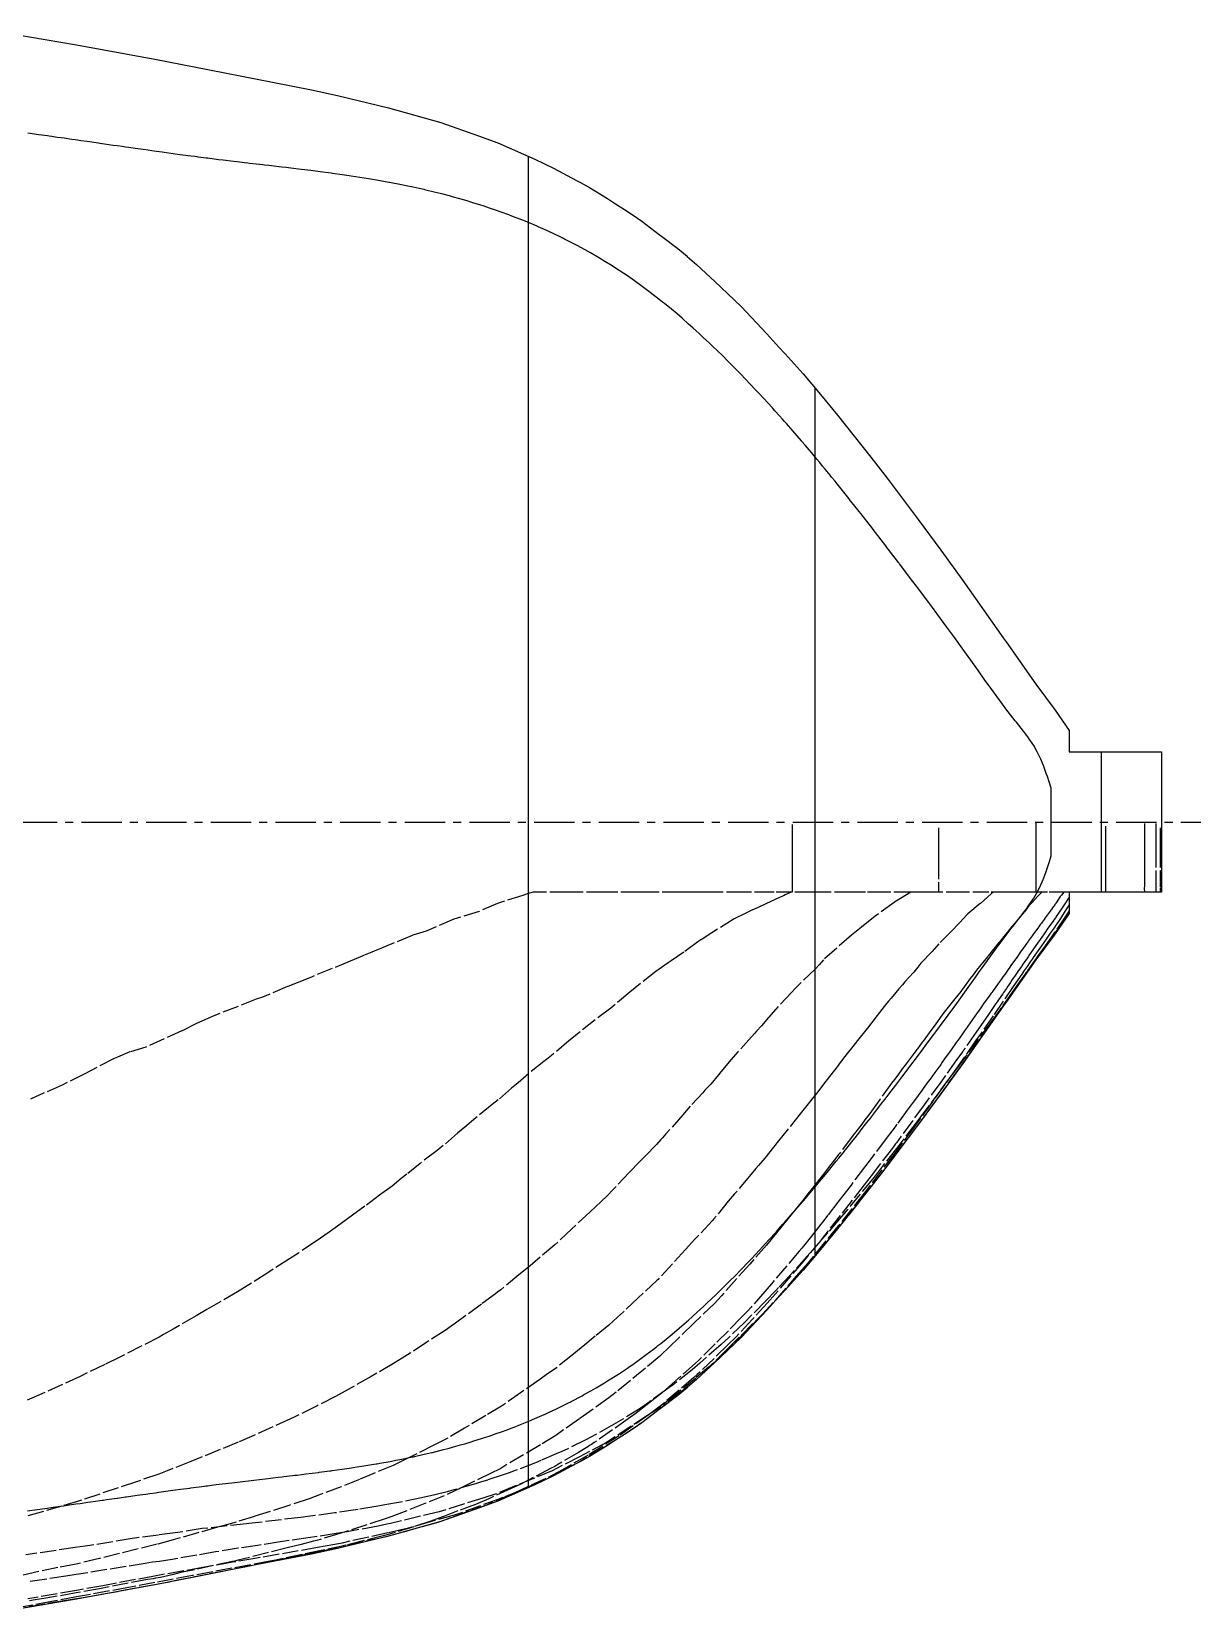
# Model space of a CAD drawing. Header units: millimetres. Extents: x -20 to 697, y -482 to 154.
# Drawn here: x 366 to 457.1, y -322.1 to -197.9 of the extents above; entities that cross this region are included whole.
import ezdxf

# ---------------------------------------------------------------- set-up
doc = ezdxf.new("R2010")
doc.units = ezdxf.units.MM
doc.linetypes.add('CENTER', pattern=[5.08, 3.175, -0.635, 0.635, -0.635])
doc.linetypes.add('DASHED', pattern=[1.524, 1.27, -0.254])
for name, color, linetype in [('CENTER', 1, 'CENTER'), ('INNER', 8, 'CONTINUOUS'), ('OUTLINE', 7, 'CONTINUOUS'), ('STATIONS', 3, 'CONTINUOUS'), ('WATERLINES', 5, 'DASHED')]:
    doc.layers.add(name, color=color, linetype=linetype)

msp = doc.modelspace()

# ---------------------------------------------------------------- linework, layer by layer
at = {"layer": 'CENTER'}
msp.add_lwpolyline([(-11.1369, -260), (464.7213, -260)], dxfattribs=at)
at = {"layer": 'INNER'}
msp.add_lwpolyline([(365.6424, -314.0942), (366.3985, -313.9865), (366.9988, -313.906), (367.1916, -313.8787), (367.2999, -313.8634), (367.8197, -313.7869), (368.4617, -313.698), (368.9369, -313.6299), (369.4206, -313.5586), (369.7635, -313.5123), (370.3801, -313.4249), (370.5888, -313.3952), (370.7892, -313.365), (371.4874, -313.2658), (371.6097, -313.2481), (371.8264, -313.2164), (372.6823, -313.096), (372.7032, -313.093), (373.3218, -313.005), (373.4031, -312.9933), (374.2433, -312.8728), (374.6711, -312.8141), (374.9234, -312.7789), (375.2392, -312.7355), (375.683, -312.673), (375.9579, -312.6357), (376.128, -312.6121), (377.2362, -312.4614), (377.2523, -312.4592), (377.6427, -312.4055), (378.3885, -312.3077), (378.4654, -312.2974), (379.5249, -312.1602), (379.6442, -312.1445), (379.7796, -312.1274), (380.0873, -312.0873), (380.4589, -312.042), (380.6806, -312.014), (381.9219, -311.8636), (382.1307, -311.8381), (383.4187, -311.6834), (383.8498, -311.6295), (384.3047, -311.5778), (385.3105, -311.4639), (385.635, -311.4292), (385.7767, -311.4125), (386.4576, -311.3322), (386.6401, -311.3103), (386.8221, -311.2882), (387.4946, -311.2039), (388.4956, -311.0795), (388.5317, -311.0749), (388.5542, -311.072), (389.3765, -310.9629), (389.4598, -310.9517), (389.4936, -310.9469), (389.5769, -310.9351), (390.3541, -310.8239), (391.0872, -310.7195), (391.358, -310.6771), (392.0543, -310.5695), (392.8341, -310.4413), (393.0247, -310.4097), (393.1004, -310.3965), (393.192, -310.381), (393.3083, -310.3603), (394.128, -310.2119), (394.5793, -310.1243), (395.0502, -310.0337), (395.8523, -309.87), (395.9578, -309.8474), (396.0441, -309.8286), (396.7999, -309.6588), (397.4047, -309.5188), (397.4282, -309.5132), (397.4491, -309.5081), (398.3205, -309.2885), (398.559, -309.2257), (398.7555, -309.1733), (399.2696, -309.0323), (399.6543, -308.9248), (399.976, -308.8319), (400.4059, -308.7034), (400.7801, -308.5881), (401.2889, -308.4261), (401.5193, -308.3523), (401.8933, -308.2279), (402.4455, -308.0355), (402.8684, -307.8886), (403.3052, -307.7288), (403.6266, -307.6073), (403.8636, -307.518), (404.3632, -307.3224), (405.1391, -307.004), (405.3054, -306.9355), (406.2245, -306.5346), (406.2385, -306.5283), (406.2509, -306.5227), (406.511, -306.4016), (407.2405, -306.0622), (407.2908, -306.038), (408.1915, -305.5908), (408.2599, -305.5561), (408.3381, -305.5157), (409.1953, -305.062), (409.3067, -305.0011), (410.1149, -304.5462), (410.3145, -304.431), (410.9637, -304.0445), (411.1993, -303.8985), (411.9342, -303.4358), (412.129, -303.3086), (412.7694, -302.8812), (412.9789, -302.7374), (413.1724, -302.5996), (414.031, -301.9848), (414.2362, -301.831), (414.8118, -301.3927), (415.0338, -301.2236), (415.1599, -301.125), (415.3823, -300.9483), (415.8105, -300.6037), (416.1182, -300.3506), (416.6327, -299.9172), (417.0437, -299.5657), (417.5479, -299.1234), (417.8392, -298.8642), (418.2654, -298.4747), (418.7019, -298.0734), (419.0279, -297.7694), (419.2984, -297.5129), (419.7744, -297.0559), (419.8845, -296.9492), (420.1312, -296.7069), (420.3818, -296.4605), (420.6672, -296.1768), (420.886, -295.9575), (421.1308, -295.7082), (421.7338, -295.0893), (422.2191, -294.587), (422.5468, -294.2446), (422.7821, -293.9959), (423.1358, -293.6158), (423.3602, -293.3738), (423.8518, -292.8414), (424.4335, -292.2012), (424.602, -292.0147), (424.9779, -291.5934), (425.0966, -291.4598), (425.7803, -290.6804), (425.8714, -290.5767), (425.9982, -290.4306), (426.5308, -289.8121), (426.6099, -289.7197), (426.8549, -289.4306), (427.2158, -289.0046), (427.3958, -288.7905), (427.8505, -288.2465), (428.031, -288.0278), (428.4462, -287.5241), (429.1582, -286.6474), (429.3625, -286.3968), (429.595, -286.1086), (430.4838, -284.992), (430.6389, -284.7968), (431.0048, -284.3316), (431.2012, -284.0808), (431.5712, -283.6062), (431.8918, -283.1946), (431.9268, -283.1495), (432.3321, -282.6239), (432.8213, -281.9896), (432.8781, -281.9151), (432.9687, -281.7969), (433.4783, -281.1285), (433.8395, -280.657), (434.3165, -280.0288), (434.6477, -279.5899), (434.8543, -279.3183), (435.1928, -278.8696), (435.3569, -278.653), (435.8522, -277.9965), (435.9928, -277.8084), (436.1801, -277.5584), (436.83, -276.6885), (436.9869, -276.4769), (437.2789, -276.0802), (438.6264, -274.2442), (439.2593, -273.3677), (439.9196, -272.4469), (440.0746, -272.2297), (440.3448, -271.8502), (440.6965, -271.3542), (441.779, -269.8449), (441.8424, -269.7559), (441.8737, -269.7128), (442.9514, -268.2861), (443.0217, -268.1952), (443.9155, -267.0634), (444.1376, -266.782), (444.1807, -266.7213), (444.1964, -266.6984), (444.614, -266.0953), (444.6779, -265.9913), (444.8913, -265.6173), (445.1467, -265.1164), (445.4055, -264.5259), (445.6129, -263.964), (445.672, -263.7993), (445.9015, -263.1093), (446.0499, -262.6466), (446.0516, -262.5842), (446.0516, -262.5061), (446.0516, -262.428), (446.0516, -262.3499), (446.0516, -262.2718), (446.0516, -262.1937), (446.0519, -261.3152), (446.0519, -261.1344), (446.0519, -261.0761), (446.0519, -260.8953), (446.0519, -260.837), (446.0519, -260.6562), (446.0519, -260.5978), (446.0519, -260.417), (446.0519, -260.3587), (446.0519, -260.1779), (446.0519, -260.1196), (446.0519, -259.9388), (446.0519, -259.8804), (446.0519, -259.6996), (446.0519, -259.6413), (446.0519, -259.4605), (446.0519, -259.4022), (446.0519, -259.2214), (446.0519, -259.163), (446.0519, -258.9823), (446.0519, -258.9239), (446.0519, -258.7431), (446.0519, -258.6848), (446.0518, -257.8531), (446.0518, -257.767), (446.0518, -257.6809), (446.0518, -257.5948), (446.0518, -257.5086), (446.0518, -257.4225), (446.0502, -257.3546), (445.8911, -256.8571), (445.7512, -256.4336), (445.6637, -256.1938), (445.4365, -255.554), (445.2326, -255.0711), (444.9459, -254.4812), (444.7979, -254.2091), (444.7246, -254.0834), (444.3755, -253.5535), (444.3518, -253.5169), (444.263, -253.3899), (444.0451, -253.1123), (443.3109, -252.1672), (443.2221, -252.0528), (442.478, -251.103), (442.4309, -251.0379), (441.0933, -249.2047), (440.8426, -248.8503), (440.3235, -248.1223), (439.9434, -247.5849), (439.913, -247.5422), (439.8564, -247.4633), (439.0507, -246.3407), (438.6614, -245.8004), (438.5265, -245.6144), (438.3135, -245.323), (437.8547, -244.6975), (437.0628, -243.6275), (436.7188, -243.1638), (436.403, -242.7408), (435.5583, -241.6158), (435.0753, -240.9733), (434.9139, -240.7591), (434.5518, -240.2827), (434.1211, -239.7131), (434.0944, -239.678), (434.0595, -239.6322), (433.3529, -238.7052), (433.141, -238.4286), (433.0466, -238.3061), (432.0709, -237.0368), (431.9463, -236.8763), (431.8403, -236.7404), (431.4621, -236.2527), (431.09, -235.7771), (430.9517, -235.6015), (430.1881, -234.6334), (430.1754, -234.6176), (429.2218, -233.43), (429.0703, -233.2427), (428.8013, -232.9094), (428.6721, -232.7512), (428.5456, -232.5968), (428.2911, -232.2868), (428.094, -232.0475), (427.8641, -231.7706), (427.6364, -231.4985), (427.2088, -230.9872), (427.03, -230.7758), (426.7383, -230.4315), (426.4387, -230.0801), (426.4265, -230.0659), (425.7469, -229.2799), (425.7387, -229.2706), (425.2421, -228.7054), (425.0927, -228.5363), (424.9397, -228.3638), (424.7031, -228.0993), (424.3422, -227.6968), (424.1451, -227.4801), (423.4496, -226.7227), (423.0751, -226.3183), (422.7968, -226.0213), (422.4375, -225.6428), (422.0004, -225.1841), (421.6823, -224.8547), (421.3445, -224.5078), (420.9958, -224.1531), (420.9428, -224.0992), (420.8853, -224.0415), (420.7313, -223.8885), (420.1352, -223.2962), (419.9143, -223.0806), (419.368, -222.5536), (419.1692, -222.3637), (418.7454, -221.9665), (418.3932, -221.6394), (417.902, -221.1933), (417.5681, -220.8942), (417.0457, -220.4372), (416.6548, -220.1), (416.2185, -219.7353), (415.6717, -219.2837), (415.5201, -219.1618), (415.2636, -218.9608), (414.5567, -218.4092), (413.7144, -217.7859), (413.5208, -217.6435), (413.322, -217.502), (412.7642, -217.1154), (412.4746, -216.9208), (411.7529, -216.4478), (411.5696, -216.3313), (410.8606, -215.8935), (410.6979, -215.7953), (410.5523, -215.7091), (409.8623, -215.3084), (409.6713, -215.2009), (408.8511, -214.753), (408.7526, -214.7005), (408.6659, -214.6551), (407.8151, -214.2191), (407.7308, -214.1772), (406.7609, -213.7109), (406.7469, -213.7043), (406.7349, -213.6988), (406.4707, -213.5799), (405.7417, -213.2519), (405.6997, -213.2336), (405.6583, -213.2159), (404.7278, -212.8243), (404.5896, -212.7686), (403.8056, -212.46), (403.4344, -212.3219), (402.8468, -212.1039), (402.3856, -211.9406), (401.9296, -211.7866), (401.5003, -211.6415), (401.1706, -211.5347), (400.6944, -211.3864), (400.4648, -211.3147), (400.1773, -211.2278), (399.8721, -211.1398), (399.0961, -210.9187), (398.777, -210.8316), (398.1817, -210.6747), (398.0512, -210.6416), (397.5646, -210.5224), (396.9126, -210.3662), (396.7897, -210.3376), (396.6393, -210.3031), (395.9403, -210.1506), (395.5179, -210.0635), (395.0092, -209.9578), (394.0656, -209.7747), (394.0537, -209.7725), (394.0366, -209.7693), (394.0174, -209.7659), (393.0411, -209.594), (392.4173, -209.4908), (392.0658, -209.4322), (391.4051, -209.3317), (390.7143, -209.2263), (390.3493, -209.1733), (389.5972, -209.0672), (389.4752, -209.0509), (388.6289, -208.9402), (387.886, -208.8425), (387.8818, -208.842), (387.8779, -208.8415), (387.1293, -208.7501), (386.312, -208.6504), (385.9609, -208.6087), (385.6175, -208.5696), (384.5829, -208.449), (384.2541, -208.4103), (384.1063, -208.3926), (383.3425, -208.304), (383.0768, -208.2731), (382.9537, -208.2583), (382.6846, -208.229), (382.111, -208.1592), (381.8145, -208.1236), (381.0076, -208.0306), (380.6363, -207.9839), (379.8006, -207.8756), (379.6644, -207.8578), (379.0291, -207.7763), (378.9663, -207.768), (378.7749, -207.7442), (378.4673, -207.7041), (378.2588, -207.6768), (377.4251, -207.5661), (377.2325, -207.5396), (377.0638, -207.5162), (376.3682, -207.4219), (376.2037, -207.3993), (375.7539, -207.3361), (375.3969, -207.2874), (375.1081, -207.2476), (374.7237, -207.1933), (374.1016, -207.1064), (373.6, -207.0343), (373.3343, -206.9972), (373.0749, -206.9604), (372.672, -206.9046), (372.3499, -206.858), (371.6805, -206.7632), (371.3149, -206.7086), (371.2015, -206.6925), (370.3086, -206.566), (369.8114, -206.4975), (369.5715, -206.4608), (369.3848, -206.4347), (369.1036, -206.394), (368.5004, -206.3062), (368.2746, -206.2745), (367.9733, -206.2313), (367.5481, -206.1719), (367.3424, -206.1426), (367.2032, -206.1229), (366.5111, -206.0293), (365.6684, -205.9095)], dxfattribs=at)
at = {"layer": 'OUTLINE'}
msp.add_lwpolyline([(363.2982, -197.9256), (369.4782, -198.9674), (369.4783, -198.9674), (375.6421, -200.0844), (375.6422, -200.0845), (378.7231, -200.7009), (378.7232, -200.701), (384.8906, -201.8865), (387.9332, -202.5018), (387.9332, -202.5019), (389.9816, -202.9531), (389.9816, -202.9531), (393.9851, -203.8985), (393.9853, -203.8986), (398.0967, -205.0605), (398.097, -205.0606), (401.0606, -206.1151), (402.5692, -206.6681), (402.5695, -206.6682), (405.4801, -207.9417), (405.4803, -207.9418), (406.9519, -208.6555), (406.9521, -208.6556), (408.7646, -209.6236), (408.7647, -209.6236), (409.0617, -209.7757), (409.0618, -209.7758), (409.7776, -210.1645), (409.7779, -210.1647), (411.1944, -211.0438), (411.1945, -211.0439), (411.8182, -211.45), (411.8183, -211.4501), (412.1128, -211.6356), (412.113, -211.6357), (412.5329, -211.8917), (412.533, -211.8917), (413.2203, -212.3333), (413.2205, -212.3334), (413.9023, -212.807), (413.9025, -212.8071), (415.2466, -213.854), (415.2466, -213.854), (415.258, -213.8632), (415.2582, -213.8633), (415.4362, -214.002), (415.4363, -214.0021), (416.7126, -214.9632), (416.7127, -214.9633), (417.4543, -215.5742), (417.4544, -215.5743), (418.188, -216.218), (418.1882, -216.2181), (419.2719, -217.24), (419.272, -217.2401), (419.5943, -217.5355), (419.5943, -217.5355), (421.6953, -219.5252), (421.6955, -219.5254), (423.6997, -221.6486), (423.6998, -221.6487), (424.6603, -222.7115), (424.6604, -222.7116), (425.1559, -223.2441), (425.1559, -223.2442), (426.5551, -224.8083), (426.5552, -224.8084), (427.9254, -226.4239), (427.9254, -226.424), (429.2697, -228.0613), (429.2697, -228.0613), (431.8846, -231.3383), (431.8846, -231.3384), (433.1533, -232.997), (435.6078, -236.2449), (435.6079, -236.245), (437.3821, -238.663), (439.1024, -241.0455), (442.2849, -245.5405), (442.508, -245.8586), (442.5081, -245.8586), (444.8524, -249.1804), (444.8525, -249.1806), (446.3481, -251.215), (446.3482, -251.2151), (447.452, -252.8252), (447.4522, -252.8254), (447.4522, -252.8256), (447.4522, -254.49), (447.4522, -254.491), (447.4524, -254.492), (447.4526, -254.4929), (447.4529, -254.4938), (447.4534, -254.4947), (447.4539, -254.4956), (447.4544, -254.4963), (447.4551, -254.4971), (447.4558, -254.4977), (447.4566, -254.4983), (447.4575, -254.4988), (447.4584, -254.4992), (447.4593, -254.4996), (447.4602, -254.4998), (447.4612, -254.5), (447.4622, -254.5), (454.7211, -254.5), (454.7213, -254.5), (454.7213, -254.5002), (454.7213, -265.4998), (454.7213, -265.5), (454.7211, -265.5), (447.4622, -265.5), (447.4612, -265.5), (447.4602, -265.5002), (447.4593, -265.5004), (447.4584, -265.5008), (447.4575, -265.5012), (447.4566, -265.5017), (447.4558, -265.5023), (447.4551, -265.5029), (447.4544, -265.5037), (447.4539, -265.5044), (447.4534, -265.5053), (447.4529, -265.5062), (447.4526, -265.5071), (447.4524, -265.508), (447.4522, -265.509), (447.4522, -265.51), (447.4522, -267.1744), (447.4522, -267.1746), (447.452, -267.1748), (446.3482, -268.7849), (446.3481, -268.785), (444.8525, -270.8194), (444.8524, -270.8196), (442.5081, -274.1414), (442.508, -274.1414), (442.285, -274.4595), (439.1025, -278.9545), (437.3821, -281.337), (435.6079, -283.755), (435.6078, -283.7551), (433.1533, -287.0029), (431.8846, -288.6616), (431.8846, -288.6617), (429.2697, -291.9387), (429.2697, -291.9387), (427.9254, -293.576), (427.9254, -293.5761), (426.5552, -295.1916), (426.5551, -295.1917), (425.1559, -296.7558), (425.1559, -296.7559), (424.6604, -297.2884), (424.6603, -297.2885), (423.6998, -298.3513), (423.6997, -298.3514), (421.6955, -300.4746), (421.6953, -300.4748), (419.5943, -302.4645), (419.5943, -302.4645), (419.272, -302.7599), (419.2719, -302.76), (418.1882, -303.7819), (418.188, -303.782), (417.4544, -304.4257), (417.4543, -304.4258), (416.7127, -305.0367), (416.7126, -305.0368), (415.4363, -305.9979), (415.4362, -305.998), (415.2582, -306.1367), (415.258, -306.1368), (415.2466, -306.146), (415.2466, -306.146), (413.9025, -307.1929), (413.9023, -307.193), (413.2205, -307.6666), (413.2203, -307.6667), (412.533, -308.1083), (412.5329, -308.1083), (412.113, -308.3643), (412.1128, -308.3644), (411.8183, -308.5499), (411.8182, -308.55), (411.1945, -308.9561), (411.1944, -308.9562), (409.7779, -309.8353), (409.7776, -309.8355), (409.0618, -310.2242), (409.0617, -310.2243), (408.7647, -310.3764), (408.7646, -310.3764), (406.9521, -311.3444), (406.9519, -311.3445), (405.4803, -312.0582), (405.4801, -312.0583), (402.5695, -313.3318), (402.5692, -313.3319), (401.0607, -313.8848), (398.097, -314.9394), (398.0967, -314.9395), (393.9853, -316.1014), (393.9851, -316.1015), (389.9816, -317.0469), (389.9816, -317.0469), (387.9333, -317.4981), (387.9331, -317.4982), (383.8359, -318.2923), (383.8359, -318.2923), (378.7232, -319.299), (378.7231, -319.2991), (375.6422, -319.9155), (375.6421, -319.9156), (369.4783, -321.0326), (369.4782, -321.0326), (363.2982, -322.0744)], dxfattribs=at)
at = {"layer": 'STATIONS'}
for points in [[(405, -312.2684), (405, -207.7316)], [(427.5, -294.0777), (427.5, -225.9223)], [(450, -265.5), (450, -254.5)]]:
    msp.add_lwpolyline(points, dxfattribs=at)
at = {"layer": 'WATERLINES'}
for points in [[(454.6079, -260.4583), (454.6079, -261.0511), (454.6079, -261.375), (454.6079, -261.6989), (454.6079, -262.2917), (454.6165, -265.1956), (454.6165, -265.2826), (454.6165, -265.3695), (454.6153, -265.5), (454.3134, -265.5), (450.3522, -265.5), (449.1604, -265.5), (448.4812, -265.5), (447.4522, -265.5), (447.4522, -265.8819), (447.4522, -265.9014), (447.016, -266.593), (446.5651, -267.2383), (446.4934, -267.3519), (446.4082, -267.4859), (446.3829, -267.5257), (446.2803, -267.6645), (446.2538, -267.7033), (446.1119, -267.8979), (445.9985, -268.053), (445.8945, -268.2049), (445.792, -268.3469), (445.5368, -268.7173), (445.4436, -268.8524), (445.365, -268.962), (445.1336, -269.2942), (445.0251, -269.4484), (444.7835, -269.7898), (444.6159, -270.0322), (444.3516, -270.4064), (444.2309, -270.5836), (444.1212, -270.7438), (443.8806, -271.0937), (443.8307, -271.1649), (443.7349, -271.305), (443.7102, -271.3404), (443.6148, -271.4769), (443.5961, -271.5045), (443.4591, -271.7012), (443.3845, -271.8112), (443.1532, -272.1444), (442.992, -272.3823), (442.9082, -272.5033), (442.8419, -272.5988), (442.588, -272.9737), (442.5242, -273.0658), (442.2973, -273.4008), (442.2365, -273.4869), (442.1461, -273.6192), (441.7994, -274.1182), (441.6988, -274.2662), (441.4249, -274.6601), (441.0619, -275.1944), (440.941, -275.3685), (440.7473, -275.6533), (440.1419, -276.5109), (439.1675, -277.9254), (439.135, -277.9718), (439.1066, -278.013), (438.6105, -278.6912), (437.7387, -279.9059), (437.3671, -280.4283), (436.0702, -282.2129), (433.8906, -285.1913), (433.8268, -285.2793), (433.5793, -285.6097), (431.9001, -287.793), (431.3527, -288.5076), (427.9571, -292.8497), (427.9507, -292.858), (427.9412, -292.8697), (426.579, -294.493), (424.3851, -297.0618), (423.7417, -297.7901), (422.553, -299.0727), (421.2959, -300.4222), (420.6551, -301.0694), (418.4523, -303.1986), (418.2437, -303.3993), (417.98, -303.627), (415.4329, -305.8054), (414.4588, -306.5325), (412.1219, -308.1992), (409.663, -309.7386), (407.6554, -310.8797), (406.3496, -311.5654), (403.5883, -312.8283), (401.7333, -313.617), (398.4015, -314.8194), (397.8555, -315.0021), (394.2704, -316.0178), (393.6746, -316.1748), (393.4616, -316.2223), (388.6894, -317.2189), (385.1347, -317.9638), (384.6764, -318.0486), (378.5854, -319.1885), (375.6476, -319.7255), (373.5767, -320.1217), (369.4913, -320.8573), (367.541, -321.2303), (363.5283, -321.9381)], [(450.3154, -260.3326), (450.3154, -260.4583), (450.3154, -260.5841), (450.3154, -261.375), (450.3154, -262.1659), (450.3154, -262.2917), (450.3154, -263.0826), (450.3154, -263.2083), (450.3154, -263.9993), (450.3154, -264.125), (450.3163, -264.3398), (450.3163, -265.1133), (450.3162, -265.5), (445.6288, -265.5), (444.941, -265.5), (441.4775, -265.5), (441.3186, -265.6513), (440.4801, -266.4081), (440.479, -266.4091), (439.5086, -267.2198), (439.4174, -267.2983), (438.8609, -267.9006), (438.8446, -267.9154), (438.7679, -267.9935), (438.2298, -268.5551), (437.2113, -269.5795), (436.6867, -270.1654), (435.8164, -271.0866), (435.563, -271.4052), (435.2595, -271.7861), (435.2545, -271.7914), (435.2533, -271.7928), (434.867, -272.2174), (434.5519, -272.5626), (434.3776, -272.7805), (434.0803, -273.114), (433.8378, -273.3848), (433.4823, -273.8382), (433.2775, -274.0722), (433.1105, -274.2617), (432.5623, -274.9735), (432.4548, -275.0984), (432.3689, -275.1973), (431.6186, -276.1865), (431.6164, -276.1892), (431.6146, -276.1912), (431.5989, -276.2123), (430.8239, -277.1609), (430.4742, -277.6214), (430.022, -278.1812), (429.4034, -279.0035), (429.3165, -279.1119), (429.0212, -279.503), (428.3428, -280.3663), (427.6945, -281.2076), (427.6026, -281.3212), (427.3694, -281.6207), (426.7466, -282.4037), (426.3397, -282.9208), (425.3042, -284.1909), (424.6233, -285.0498), (424.2257, -285.5352), (423.5401, -286.3975), (423.0531, -286.9652), (422.8521, -287.2131), (422.3502, -287.8203), (421.1722, -289.2151), (420.6808, -289.787), (419.5232, -291.2026), (419.4475, -291.2841), (419.411, -291.325), (418.061, -292.7707), (417.3271, -293.5833), (415.2455, -295.8383), (415.1608, -295.918), (415.1047, -295.9719), (413.589, -297.3793), (412.4426, -298.4653), (411.9733, -298.895), (411.2933, -299.529), (410.2369, -300.3844), (409.4005, -301.0731), (408.4061, -301.8657), (407.151, -302.8828), (406.4865, -303.3508), (405.8768, -303.7851), (404.4283, -304.7864), (402.8567, -305.8849), (401.6418, -306.6184), (399.9593, -307.609), (398.4424, -308.5008), (397.5623, -308.9467), (396.2183, -309.6167), (395.085, -310.1703), (394.3441, -310.5265), (391.7102, -311.6354), (390.2706, -312.2164), (388.6994, -312.7994), (388.2178, -312.9797), (387.7479, -313.1438), (386.1575, -313.6785), (383.459, -314.5404), (382.023, -314.9771), (377.0831, -316.3815), (375.8114, -316.7297), (371.2833, -317.8376), (369.5918, -318.2539), (369.4527, -318.2846), (368.0245, -318.5563), (364.1092, -319.3968)], [(454.2592, -260.107), (454.2592, -260.4583), (454.2592, -261.0237), (454.2592, -261.375), (454.2592, -261.7263), (454.2592, -262.2917), (454.265, -264.1014), (454.265, -264.501), (454.265, -264.9006), (454.2607, -265.5), (450.2365, -265.5), (447.0311, -265.5), (446.843, -265.7349), (446.8203, -265.7703), (446.7937, -265.8112), (446.762, -265.8596), (446.4417, -266.3485), (446.416, -266.3829), (446.4016, -266.4076), (446.3443, -266.4844), (446.3267, -266.5098), (446.2593, -266.6009), (446.2101, -266.6717), (446.1602, -266.7396), (446.0644, -266.8768), (446.0429, -266.9061), (446.0204, -266.9319), (445.9716, -267.0049), (445.5691, -267.5246), (445.483, -267.6517), (445.3383, -267.8584), (445.2762, -267.9393), (445.2137, -268.019), (444.9957, -268.3307), (444.738, -268.6739), (444.6523, -268.7958), (444.5547, -268.933), (444.3999, -269.1398), (444.2496, -269.3548), (444.2159, -269.3996), (444.1493, -269.4966), (444.0511, -269.6292), (443.9934, -269.712), (443.8122, -269.9607), (443.6873, -270.1307), (443.2867, -270.7074), (443.27, -270.7306), (443.2618, -270.7419), (443.2565, -270.7491), (443.2337, -270.7825), (442.8749, -271.275), (442.7923, -271.3967), (442.6549, -271.5962), (442.4981, -271.8219), (442.3939, -271.9673), (442.257, -272.1668), (442.1653, -272.2914), (442.1107, -272.3703), (441.8779, -272.6912), (441.4656, -273.281), (441.3818, -273.3982), (441.3418, -273.4536), (441.2355, -273.6063), (440.7149, -274.3056), (440.5125, -274.6014), (440.0398, -275.2416), (439.3248, -276.2891), (439.2439, -276.4005), (439.0837, -276.6358), (438.7122, -277.1486), (438.6609, -277.2223), (438.592, -277.3209), (438.1915, -277.8888), (437.6756, -278.6066), (437.4909, -278.8732), (437.3758, -279.0383), (437.2599, -279.195), (437.221, -279.2498), (436.9069, -279.6764), (436.7236, -279.933), (436.5314, -280.195), (436.3935, -280.3821), (436.0018, -280.9298), (435.8828, -281.0917), (435.6042, -281.4809), (435.396, -281.7557), (435.21, -282.0111), (434.7405, -282.6379), (433.9355, -283.7347), (433.8733, -283.818), (433.779, -283.9465), (433.53, -284.2737), (433.0873, -284.8505), (431.8977, -286.4353), (431.3869, -287.0989), (430.322, -288.5137), (429.6527, -289.384), (429.2981, -289.853), (428.502, -290.8755), (428.0769, -291.4324), (427.9567, -291.5877), (427.2193, -292.5153), (426.5854, -293.311), (426.4608, -293.4592), (426.2573, -293.7032), (424.067, -296.2704), (423.7483, -296.6548), (423.5547, -296.8854), (422.4657, -298.0965), (422.1798, -298.4053), (421.7995, -298.8073), (421.7205, -298.8949), (420.6895, -299.9534), (419.6613, -300.9797), (418.4682, -302.1669), (418.3369, -302.2883), (418.0983, -302.5112), (416.2719, -304.1327), (415.5041, -304.8013), (415.1532, -305.0898), (414.3028, -305.7552), (413.4375, -306.4156), (412.8259, -306.8715), (410.158, -308.7328), (409.9407, -308.8766), (409.7848, -308.9764), (409.6365, -309.0668), (408.9039, -309.5082), (407.2966, -310.4624), (407.0488, -310.6052), (406.7033, -310.7855), (404.3726, -311.9992), (403.6258, -312.3493), (401.8647, -313.152), (400.8122, -313.5942), (399.4487, -314.1096), (398.2234, -314.5751), (397.3239, -314.9026), (395.9695, -315.3567), (394.3345, -315.8504), (394.1413, -315.9065), (394.079, -315.9237), (393.5839, -316.0652), (390.0107, -316.9559), (388.8358, -317.2636), (387.9644, -317.4507), (386.9306, -317.645), (382.6867, -318.5149), (379.8903, -319.0668), (378.4141, -319.3489), (376.7512, -319.6936), (375.6431, -319.8983), (372.6946, -320.4497), (370.0052, -320.9321), (369.4712, -321.0172), (368.4877, -321.1759), (365.4543, -321.6797)], [(444.8505, -260.0585), (444.8505, -260.4583), (444.8505, -260.9752), (444.8505, -261.375), (444.8505, -261.7748), (444.8505, -262.2917), (444.8505, -262.8085), (444.8505, -263.2083), (444.8505, -263.7252), (444.8505, -264.125), (444.8508, -265.2629), (444.8497, -265.5), (444.4458, -265.5), (444.1235, -265.5), (441.1559, -265.5), (439.0575, -265.5), (435.4987, -265.5), (435.424, -265.5), (435.0313, -265.5), (434.2162, -266.0098), (433.7367, -266.305), (433.7236, -266.3149), (432.2155, -267.3934), (432.1958, -267.4113), (431.5593, -267.9248), (430.5905, -268.7058), (430.525, -268.7538), (430.5115, -268.7647), (430.4873, -268.7848), (430.3528, -268.9004), (428.1483, -270.8241), (427.8083, -271.2269), (427.5156, -271.5506), (425.9341, -273.0759), (425.6544, -273.3999), (424.4035, -274.7062), (423.8515, -275.3486), (423.286, -276.0115), (422.8977, -276.4241), (422.7691, -276.5732), (422.5113, -276.8721), (421.4435, -278.0597), (420.9054, -278.6566), (420.1079, -279.6161), (419.9029, -279.847), (419.2973, -280.5848), (418.8406, -281.071), (418.6745, -281.2608), (417.6911, -282.3177), (417.0995, -282.9998), (415.7812, -284.5004), (415.5044, -284.8057), (415.3772, -284.9439), (415.0463, -285.3288), (414.1564, -286.2323), (413.7418, -286.6759), (412.9045, -287.5252), (411.8793, -288.6172), (411.6385, -288.8607), (411.1449, -289.3827), (410.2834, -290.1855), (409.8278, -290.6251), (408.3872, -291.939), (407.0578, -293.1999), (405.114, -294.8467), (404.233, -295.5663), (402.8126, -296.7476), (402.5605, -296.9346), (402.3847, -297.0668), (401.2879, -297.8688), (399.2547, -299.3528), (398.911, -299.5974), (398.4429, -299.9331), (397.012, -300.8583), (395.6929, -301.7135), (395.0646, -302.1093), (394.3887, -302.5343), (392.6224, -303.554), (390.3597, -304.824), (389.823, -305.1101), (388.3742, -305.8591), (388.3273, -305.8832), (386.7957, -306.6337), (386.5734, -306.7398), (386.2839, -306.8753), (383.4228, -308.1783), (382.1705, -308.7171), (378.4666, -310.2285), (376.6045, -310.9577), (375.9546, -311.2072), (374.2006, -311.8155), (369.7091, -313.3089), (368.3429, -313.7239), (365.5406, -314.5234)], [(437.1974, -260.4583), (437.1974, -261.1379), (437.1974, -261.375), (437.1974, -261.6121), (437.1974, -262.2917), (437.1974, -262.9712), (437.1974, -263.2083), (437.2046, -265.2148), (437.2046, -265.3289), (437.2046, -265.443), (437.2027, -265.5), (434.9627, -265.5), (432.8991, -265.5), (431.4477, -265.5), (430.2966, -265.5), (427.9419, -265.5), (427.1675, -265.5), (425.6228, -265.5), (425.1553, -265.7212), (425.0106, -265.7946), (424.7618, -265.9159), (423.6335, -266.4238), (423.0225, -266.7232), (422.5395, -266.9255), (421.6835, -267.3549), (421.4459, -267.4469), (421.1404, -267.6146), (419.3988, -268.6984), (418.6372, -269.1952), (418.5169, -269.2668), (418.2865, -269.4179), (417.1803, -270.218), (416.206, -270.8956), (415.9662, -271.0488), (414.9824, -271.751), (412.9489, -273.355), (411.4558, -274.6303), (410.2271, -275.5312), (408.1476, -277.1915), (406.8032, -278.3419), (406.3992, -278.6492), (406.2051, -278.8108), (405.018, -279.7496), (404.1727, -280.4772), (403.6603, -280.8963), (402.6047, -281.8312), (402.1433, -282.1991), (400.8488, -283.23), (399.9895, -283.9667), (399.4169, -284.4312), (398.2858, -285.4112), (397.8001, -285.793), (396.4861, -286.8097), (395.4358, -287.665), (394.9965, -288.0048), (394.2704, -288.5923), (393.2817, -289.3193), (392.1302, -290.1806), (391.1706, -290.8813), (390.2715, -291.5447), (389.3247, -292.2082), (388.3155, -292.9129), (388.2524, -292.9563), (386.9161, -293.8497), (386.2225, -294.3074), (384.5153, -295.396), (383.2315, -296.2131), (382.6778, -296.5569), (382.1393, -296.8912), (379.7307, -298.2964), (378.8897, -298.7888), (377.0814, -299.8263), (376.3108, -300.258), (375.9723, -300.4502), (372.8929, -302.0297), (371.6956, -302.6098), (369.7603, -303.5412), (366.7615, -304.9181), (365.6037, -305.4046)], [(454.7174, -260.4489), (454.7174, -260.4583), (454.7174, -260.4678), (454.7174, -261.375), (454.7174, -262.2822), (454.7174, -262.2917), (454.7176, -262.363), (454.7176, -263.2593), (454.7121, -265.5), (452.7617, -265.5), (450.6507, -265.5), (447.4522, -265.5), (447.4522, -265.7879), (447.4522, -266.1784), (447.4522, -266.518), (447.1495, -266.9733), (446.7655, -267.5828), (446.6695, -267.7318), (446.5422, -267.9289), (446.371, -268.1928), (446.366, -268.1999), (446.3637, -268.2031), (445.9783, -268.7437), (445.6458, -269.2137), (445.2873, -269.7177), (445.0193, -270.0932), (444.6398, -270.6379), (444.5474, -270.7719), (444.4818, -270.8669), (444.3946, -270.993), (444.1506, -271.3433), (443.9287, -271.6647), (443.7367, -271.941), (443.1128, -272.847), (442.2821, -274.0615), (441.4865, -275.2242), (440.1105, -277.1927), (438.5677, -279.4102), (436.6761, -282.0323), (435.2606, -283.985), (433.9225, -285.788), (433.6772, -286.114), (431.3479, -289.1429), (430.3831, -290.3842), (429.3147, -291.7273), (427.3808, -294.0886), (426.9825, -294.5706), (426.8949, -294.6748), (426.2021, -295.4695), (424.2112, -297.7465), (423.1757, -298.8567), (420.6061, -301.4888), (418.346, -303.6304), (417.968, -303.9588), (416.9491, -304.7681), (415.0118, -306.3287), (413.5521, -307.4362), (412.1675, -308.3299), (409.4761, -309.9694), (409.184, -310.1498), (409.0245, -310.2427), (406.0085, -311.7356), (404.3715, -312.4988), (402.6516, -313.1732), (399.6572, -314.2749), (399.1452, -314.4314), (397.2657, -314.9699), (395.4635, -315.4877), (395.2248, -315.5486), (393.9293, -315.8351), (390.3465, -316.6265), (389.6213, -316.7695), (388.4079, -316.988), (383.4989, -317.8469), (381.7447, -318.1367), (379.4028, -318.5547), (375.6184, -319.2199), (371.5403, -319.9884), (369.4715, -320.3449), (365.6693, -321.0114)], [(453.3626, -260.1186), (453.3626, -260.4583), (453.3626, -261.0352), (453.3626, -261.375), (453.3626, -261.9519), (453.3626, -262.2917), (453.3626, -262.6314), (453.3626, -263.2083), (453.3626, -263.5481), (453.3626, -264.125), (453.3626, -264.7019), (453.3626, -265.0417), (453.3624, -265.2085), (453.3649, -265.5), (448.4746, -265.5), (447.1519, -265.5), (445.2992, -265.5), (445.0788, -265.748), (444.9821, -265.85), (444.5277, -266.34), (444.2773, -266.5802), (444.028, -266.9465), (443.9465, -267.0501), (443.8779, -267.1342), (443.3501, -267.767), (443.0338, -268.1411), (443.0152, -268.1636), (443.0058, -268.1752), (442.991, -268.1934), (442.6702, -268.5684), (442.5824, -268.6783), (442.4428, -268.8521), (442.3121, -269.0077), (442.1393, -269.2267), (442.0775, -269.3047), (441.9324, -269.4765), (441.8322, -269.6027), (441.6398, -269.8356), (441.523, -269.9762), (441.1256, -270.4835), (441.1083, -270.5047), (441.098, -270.5172), (441.0582, -270.5687), (440.6446, -271.0643), (440.5231, -271.228), (440.1803, -271.6455), (439.9178, -272.0019), (439.6845, -272.2902), (439.0808, -273.1167), (439.0452, -273.1616), (438.9418, -273.3044), (438.4744, -273.8787), (438.3667, -274.0289), (437.628, -274.9454), (437.3537, -275.3338), (437.1674, -275.5939), (436.9307, -275.9217), (436.5844, -276.3632), (436.3189, -276.7369), (435.9849, -277.2034), (435.9199, -277.2867), (435.5455, -277.812), (435.4991, -277.8768), (435.1189, -278.3666), (435.0449, -278.4708), (434.6522, -278.9813), (434.3434, -279.3799), (433.9955, -279.8716), (433.7247, -280.2267), (433.5135, -280.5019), (432.5904, -281.8004), (432.4813, -281.9453), (432.3991, -282.054), (431.8057, -282.8844), (431.4169, -283.3886), (431.161, -283.7309), (430.4061, -284.7085), (429.4379, -285.9977), (429.3458, -286.1169), (429.2068, -286.3015), (428.5549, -287.1307), (428.2411, -287.5413), (427.8711, -288.0217), (427.8274, -288.0762), (427.7576, -288.1659), (427.1693, -288.9102), (426.9142, -289.2294), (426.5096, -289.7519), (425.7022, -290.7409), (424.9152, -291.7247), (424.3598, -292.4051), (423.6948, -293.2318), (422.368, -294.7245), (420.1724, -297.1786), (419.8424, -297.5461), (419.6314, -297.7797), (417.9779, -299.3719), (416.7079, -300.6014), (416.1099, -301.1705), (415.2988, -301.9456), (414.1682, -302.8856), (412.9903, -303.8644), (411.8669, -304.7795), (411.3093, -305.2308), (408.9877, -306.8772), (407.1332, -308.1721), (405.9172, -308.9118), (402.8062, -310.7623), (402.6547, -310.8397), (402.1159, -311.1075), (399.7407, -312.2669), (398.3606, -312.9251), (396.8462, -313.5326), (394.241, -314.5564), (393.7298, -314.7282), (390.1558, -315.8863), (388.3478, -316.4163), (388.1008, -316.4865), (387.1412, -316.74), (386.0385, -317.0097), (382.1821, -317.9787), (381.9039, -318.0417), (381.7292, -318.0825), (377.6846, -318.9505), (377.1002, -319.0921), (376.0826, -319.3226), (375.8869, -319.3612), (375.688, -319.3981), (375.5147, -319.436), (375.0479, -319.5004), (371.3004, -320.2127), (369.4658, -320.5518), (367.0797, -320.96), (366.2439, -321.0853), (365.7967, -321.1672)], [(425.6953, -260.2059), (425.6953, -260.4583), (425.6953, -261.1225), (425.6953, -261.375), (425.6953, -262.0392), (425.6953, -262.2917), (425.6953, -262.5441), (425.6953, -263.2083), (425.7073, -264.29), (425.7073, -264.774), (425.7107, -265.5), (424.2738, -265.5), (424.0185, -265.5), (422.4399, -265.5), (421.8097, -265.5), (419.1901, -265.5), (418.0122, -265.5), (416.7638, -265.5), (415.0658, -265.5), (414.4478, -265.5), (413.5227, -265.5), (411.3398, -265.5), (410.805, -265.5), (408.0983, -265.5), (407.9348, -265.5), (405.3483, -265.5), (404.8793, -265.649), (404.5507, -265.7752), (402.5469, -266.3933), (401.1146, -267.0203), (399.1342, -267.6301), (396.9412, -268.5792), (395.8947, -268.8964), (395.8425, -268.911), (393.251, -269.9948), (393.1796, -270.0154), (392.6832, -270.2145), (392.0287, -270.4887), (391.9221, -270.5379), (390.9817, -270.9391), (387.9919, -272.1504), (387.2899, -272.4424), (386.3546, -272.8182), (386.1583, -272.89), (386.0635, -272.9221), (384.1038, -273.7509), (383.5878, -273.921), (380.3916, -275.183), (379.7973, -275.4221), (378.9125, -275.8333), (377.7629, -276.3929), (374.9342, -277.6802), (373.6846, -278.051), (372.6949, -278.462), (372.4446, -278.5781), (370.1242, -279.7783), (368.3443, -280.6673), (365.8684, -281.7573)], [(454.7089, -261.2751), (454.7089, -261.9251), (454.7089, -262.5751), (454.7089, -263.2251), (454.7011, -265.5), (452.8202, -265.5), (447.4522, -265.5), (447.4522, -265.6939), (447.4522, -265.9568), (447.4522, -266.3826), (447.4522, -266.9812), (447.3593, -267.1237), (447.1929, -267.3638), (446.0753, -269.0204), (445.5714, -269.7245), (445.0688, -270.413), (444.9354, -270.5958), (443.9386, -272.0221), (442.8935, -273.5361), (442.293, -274.3964), (440.2678, -277.2838), (439.103, -278.9439), (438.713, -279.4909), (437.1081, -281.6942), (435.8494, -283.4258), (435.6073, -283.7539), (432.8116, -287.4358), (431.8828, -288.6544), (429.7036, -291.3949), (429.0853, -292.1633), (427.9226, -293.563), (427.1523, -294.4612), (425.2115, -296.6538), (423.6969, -298.3245), (420.6105, -301.3878), (419.5877, -302.4043), (419.1291, -302.8078), (418.1377, -303.667), (416.5568, -304.9661), (415.1888, -306.0509), (414.3308, -306.6135), (411.1188, -308.7307), (408.9917, -309.8491), (406.8574, -310.9576), (403.8946, -312.1677), (402.4584, -312.7619), (401.4039, -313.1005), (397.9762, -314.175), (394.1488, -315.0892), (393.8642, -315.1591), (393.1694, -315.2953), (390.8841, -315.7218), (390.7519, -315.7437), (389.8908, -315.8921), (387.6865, -316.2276), (385.4788, -316.5273), (383.7041, -316.8224), (382.1784, -317.042), (380.401, -317.3306), (378.9395, -317.5889), (376.9991, -317.9151), (375.9892, -318.0674), (375.4636, -318.141), (374.8769, -318.2379), (369.4471, -319.1063), (368.6457, -319.2371), (366.3941, -319.5761), (365.8296, -319.6611)], [(454.648, -263.7806), (454.648, -264.0451), (454.648, -264.3096), (454.648, -264.5742), (454.648, -264.8387), (454.648, -265.1032), (454.648, -265.3677), (454.6443, -265.5), (453.7688, -265.5), (447.4522, -265.5), (447.4522, -265.5998), (447.4522, -265.7352), (447.4522, -265.9545), (447.4522, -266.2869), (447.4522, -266.6269), (447.4522, -267.0149), (447.4522, -267.1589), (446.2122, -268.8885), (445.3542, -270.0873), (444.3805, -271.4251), (444.2867, -271.5503), (444.1833, -271.6931), (443.559, -272.565), (442.9865, -273.3695), (442.0063, -274.7393), (441.6674, -275.2125), (441.2146, -275.8332), (439.0587, -278.7753), (437.3708, -281.0365), (435.8643, -283.0562), (435.4027, -283.6607), (434.3386, -285.0568), (433.8944, -285.6312), (432.3921, -287.5498), (432.2061, -287.7856), (432.0015, -288.0378), (429.4263, -291.1787), (428.4921, -292.2605), (426.8838, -294.1034), (425.7966, -295.3122), (425.5431, -295.5868), (424.6293, -296.5656), (424.4214, -296.7863), (423.6079, -297.6291), (422.5424, -298.7156), (421.9256, -299.3344), (420.7252, -300.4762), (420.1115, -301.0262), (418.4404, -302.5083), (417.8363, -303.0263), (416.4554, -304.121), (415.8385, -304.5696), (414.3614, -305.6319), (413.7523, -306.0502), (412.4086, -306.8947), (412.0437, -307.1074), (411.6698, -307.3185), (410.2696, -308.1076), (409.8866, -308.3168), (409.495, -308.5236), (408.0184, -309.2431), (407.6005, -309.4311), (407.172, -309.6175), (405.9579, -310.1532), (405.5251, -310.3344), (403.9428, -310.9409), (403.4816, -311.1032), (403.0049, -311.2646), (401.7762, -311.6797), (401.3053, -311.8325), (400.8177, -311.984), (399.1109, -312.4612), (398.5878, -312.5938), (397.6352, -312.8316), (396.5819, -313.0786), (394.9397, -313.414), (393.7074, -313.6372), (393.3113, -313.7096), (392.9844, -313.7714), (391.6205, -313.9924), (391.4101, -314.0251), (389.7796, -314.2617), (387.6153, -314.5445), (387.0921, -314.6125), (383.0203, -315.1051), (382.8326, -315.131), (379.3492, -315.4951), (377.2253, -315.8366), (375.9235, -315.998), (373.8483, -316.2796), (370.534, -316.8266), (370.1517, -316.8802), (369.3803, -316.9881), (365.4989, -317.5487)]]:
    msp.add_lwpolyline(points, dxfattribs=at)

doc.saveas('drawing.dxf')
